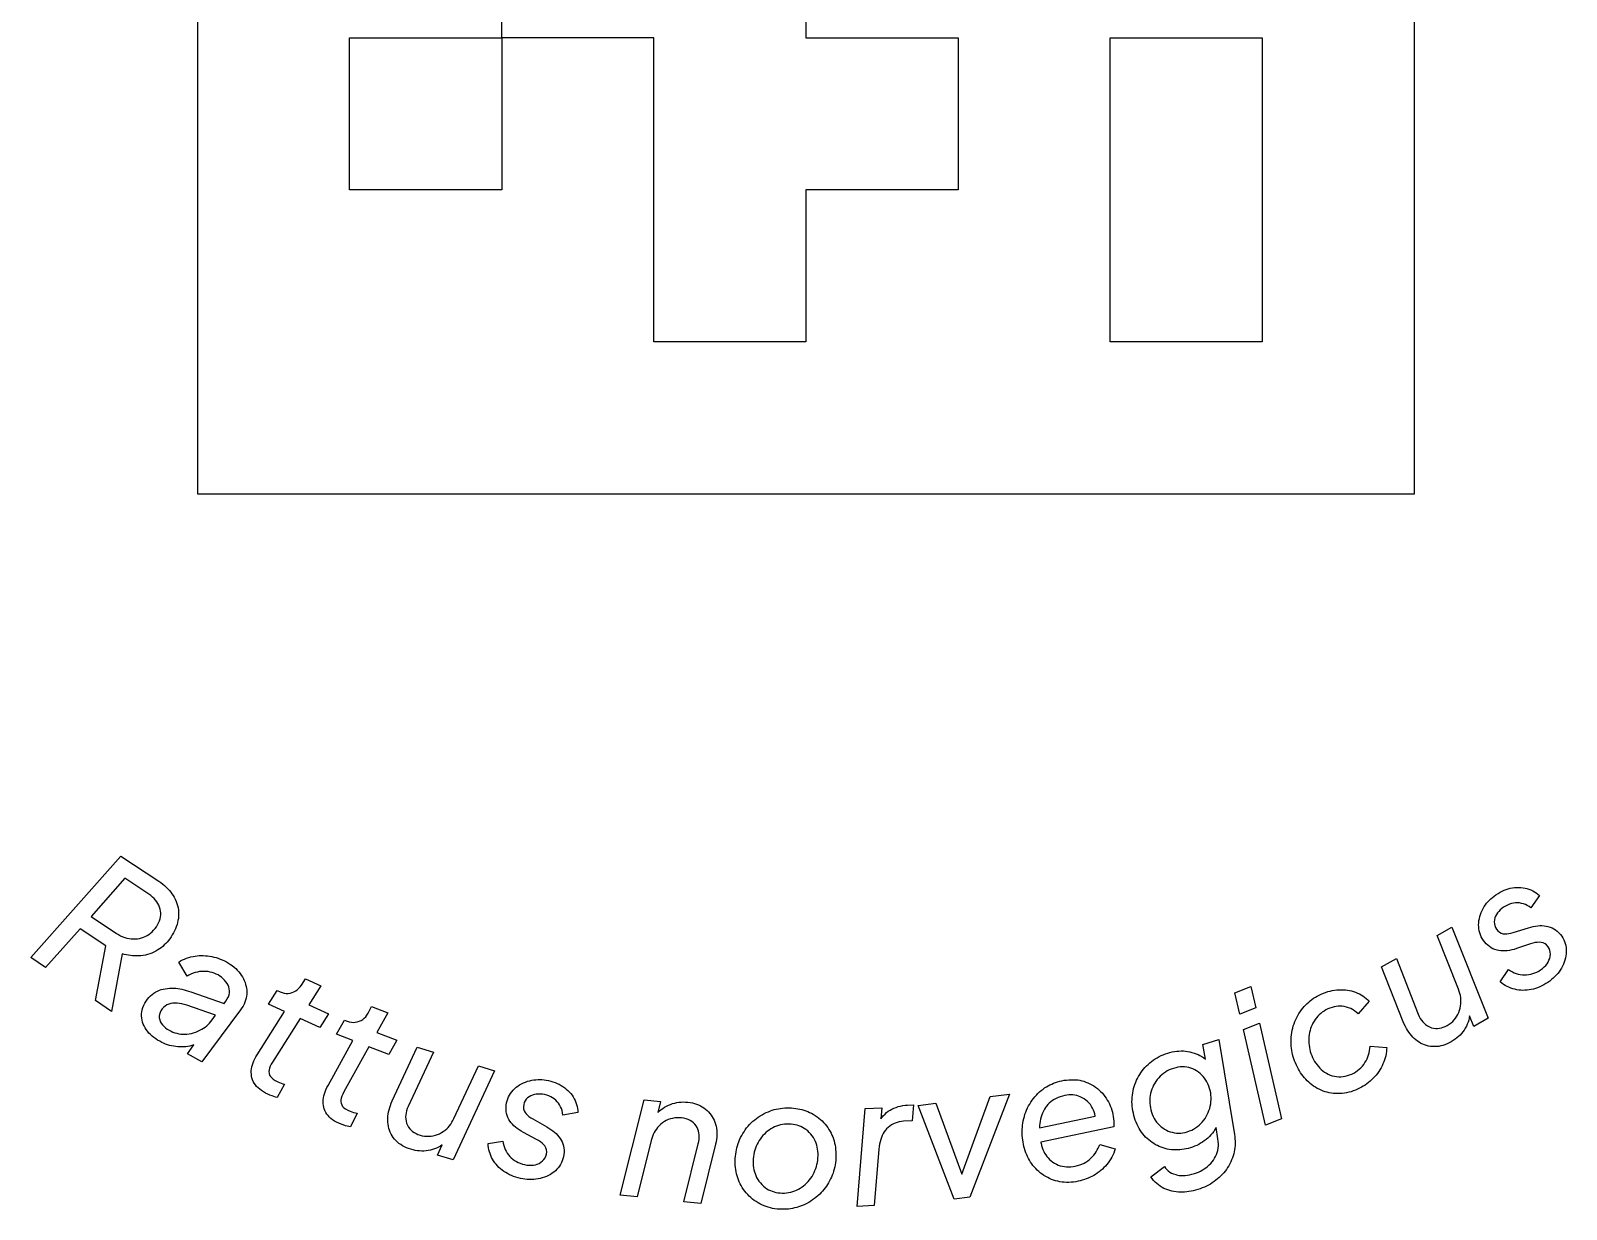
# Model space of a CAD drawing. Extents: x -21.5 to 21.5, y -22.6 to 22.4.
# Drawn here: x -13.25 to 13, y -22.63 to -2.48 of the extents above; entities that cross this region are included whole.
import ezdxf

# ---------------------------------------------------------------- set-up
doc = ezdxf.new("R2010")
doc.units = 0
doc.layers.add('TAG', color=7, linetype='Continuous')
doc.layers.add('TEXT', color=7, linetype='Continuous')

msp = doc.modelspace()

# ---------------------------------------------------------------- linework, layer by layer
at = {"layer": 'TAG'}
for points in [[(-10.4, 10.4), (-10.4, -10.4), (10.4, -10.4), (10.4, 10.4)], [(5.2, -2.6), (7.8, -2.6), (7.8, -7.8), (5.2, -7.8)]]:
    msp.add_lwpolyline(points, close=True, dxfattribs=at)
msp.add_lwpolyline([(0, 0), (0, -2.6), (2.6, -2.6), (2.6, -5.2), (0, -5.2), (0, -7.8), (-2.6, -7.8), (-2.6, -2.6), (-5.2, -2.6), (-5.2, -5.2), (-7.8, -5.2), (-7.8, -2.6), (-5.2, -2.6), (-5.2, 0)], dxfattribs=at)
at = {"layer": 'TEXT'}
for points in [[(-13.249, -18.329), (-11.707, -16.593), (-11.06, -17.024), (-11.025, -17.048), (-10.992, -17.073), (-10.961, -17.099), (-10.932, -17.125), (-10.905, -17.152), (-10.88, -17.18), (-10.856, -17.208), (-10.835, -17.237), (-10.815, -17.267), (-10.797, -17.298), (-10.779, -17.333), (-10.763, -17.368), (-10.75, -17.404), (-10.74, -17.44), (-10.731, -17.476), (-10.726, -17.513), (-10.722, -17.551), (-10.721, -17.589), (-10.723, -17.627), (-10.726, -17.662), (-10.732, -17.697), (-10.739, -17.731), (-10.749, -17.766), (-10.761, -17.801), (-10.775, -17.836), (-10.791, -17.871), (-10.809, -17.906), (-10.829, -17.941), (-10.851, -17.976), (-10.872, -18.006), (-10.895, -18.036), (-10.918, -18.063), (-10.942, -18.09), (-10.968, -18.114), (-10.994, -18.138), (-11.021, -18.16), (-11.049, -18.18), (-11.078, -18.199), (-11.111, -18.219), (-11.146, -18.236), (-11.181, -18.252), (-11.216, -18.265), (-11.253, -18.276), (-11.29, -18.286), (-11.328, -18.293), (-11.366, -18.298), (-11.401, -18.301), (-11.436, -18.302), (-11.471, -18.302), (-11.507, -18.3), (-11.543, -18.296), (-11.579, -18.29), (-11.615, -18.283), (-11.652, -18.274), (-11.688, -18.264), (-11.867, -19.25), (-12.144, -19.065), (-11.968, -18.126), (-12.404, -17.835), (-12.995, -18.499)], [(-12.217, -17.626), (-11.783, -17.915), (-11.747, -17.937), (-11.712, -17.956), (-11.676, -17.973), (-11.64, -17.986), (-11.604, -17.996), (-11.568, -18.004), (-11.531, -18.008), (-11.495, -18.01), (-11.46, -18.01), (-11.425, -18.006), (-11.39, -18.001), (-11.357, -17.992), (-11.324, -17.982), (-11.291, -17.968), (-11.26, -17.952), (-11.23, -17.933), (-11.202, -17.912), (-11.175, -17.888), (-11.149, -17.862), (-11.125, -17.833), (-11.102, -17.801), (-11.081, -17.767), (-11.064, -17.734), (-11.05, -17.7), (-11.039, -17.667), (-11.032, -17.633), (-11.028, -17.6), (-11.028, -17.566), (-11.03, -17.533), (-11.037, -17.5), (-11.046, -17.467), (-11.058, -17.435), (-11.074, -17.405), (-11.092, -17.375), (-11.114, -17.347), (-11.138, -17.32), (-11.165, -17.294), (-11.196, -17.269), (-11.229, -17.245), (-11.638, -16.973)], [(12.679, -18.753), (12.645, -18.775), (12.611, -18.795), (12.576, -18.814), (12.541, -18.83), (12.506, -18.844), (12.47, -18.857), (12.434, -18.867), (12.398, -18.876), (12.361, -18.882), (12.325, -18.887), (12.289, -18.889), (12.254, -18.89), (12.218, -18.888), (12.183, -18.885), (12.148, -18.879), (12.114, -18.872), (12.08, -18.863), (12.047, -18.851), (12.014, -18.838), (11.983, -18.823), (11.952, -18.807), (11.923, -18.788), (11.894, -18.767), (11.866, -18.745), (12.009, -18.532), (12.041, -18.554), (12.074, -18.572), (12.107, -18.588), (12.141, -18.601), (12.175, -18.611), (12.21, -18.618), (12.246, -18.623), (12.282, -18.625), (12.318, -18.624), (12.353, -18.62), (12.388, -18.614), (12.423, -18.604), (12.457, -18.592), (12.491, -18.577), (12.524, -18.559), (12.556, -18.539), (12.589, -18.515), (12.619, -18.489), (12.644, -18.463), (12.667, -18.435), (12.685, -18.406), (12.7, -18.376), (12.712, -18.345), (12.72, -18.309), (12.724, -18.273), (12.722, -18.239), (12.715, -18.206), (12.702, -18.174), (12.684, -18.144), (12.66, -18.114), (12.632, -18.092), (12.6, -18.077), (12.564, -18.069), (12.533, -18.067), (12.499, -18.069), (12.463, -18.074), (12.425, -18.083), (12.385, -18.096), (12.144, -18.176), (12.103, -18.189), (12.064, -18.199), (12.025, -18.207), (11.987, -18.212), (11.95, -18.215), (11.914, -18.216), (11.879, -18.213), (11.845, -18.209), (11.813, -18.202), (11.777, -18.191), (11.743, -18.177), (11.712, -18.161), (11.682, -18.142), (11.653, -18.119), (11.627, -18.094), (11.602, -18.066), (11.58, -18.035), (11.56, -18.005), (11.543, -17.973), (11.529, -17.941), (11.518, -17.908), (11.509, -17.874), (11.503, -17.84), (11.499, -17.805), (11.498, -17.769), (11.499, -17.733), (11.503, -17.698), (11.51, -17.662), (11.518, -17.627), (11.529, -17.592), (11.542, -17.557), (11.558, -17.523), (11.576, -17.488), (11.594, -17.458), (11.613, -17.429), (11.634, -17.401), (11.657, -17.374), (11.681, -17.348), (11.707, -17.323), (11.735, -17.3), (11.764, -17.277), (11.794, -17.255), (11.829, -17.233), (11.863, -17.213), (11.898, -17.195), (11.933, -17.179), (11.968, -17.165), (12.004, -17.154), (12.039, -17.145), (12.075, -17.138), (12.111, -17.133), (12.147, -17.13), (12.184, -17.13), (12.22, -17.131), (12.256, -17.135), (12.29, -17.141), (12.324, -17.149), (12.357, -17.159), (12.389, -17.172), (12.421, -17.186), (12.451, -17.203), (12.481, -17.222), (12.51, -17.243), (12.538, -17.266), (12.392, -17.481), (12.361, -17.458), (12.329, -17.439), (12.296, -17.423), (12.263, -17.411), (12.229, -17.402), (12.195, -17.396), (12.16, -17.394), (12.126, -17.395), (12.091, -17.399), (12.057, -17.406), (12.023, -17.417), (11.99, -17.431), (11.957, -17.448), (11.924, -17.469), (11.893, -17.492), (11.866, -17.515), (11.841, -17.54), (11.82, -17.566), (11.803, -17.593), (11.788, -17.621), (11.777, -17.651), (11.768, -17.685), (11.764, -17.719), (11.766, -17.751), (11.773, -17.783), (11.785, -17.813), (11.802, -17.843), (11.826, -17.872), (11.853, -17.895), (11.884, -17.911), (11.917, -17.921), (11.946, -17.924), (11.978, -17.923), (12.012, -17.919), (12.048, -17.912), (12.086, -17.901), (12.35, -17.819), (12.391, -17.807), (12.43, -17.798), (12.469, -17.79), (12.507, -17.786), (12.544, -17.783), (12.58, -17.783), (12.615, -17.786), (12.649, -17.79), (12.682, -17.797), (12.718, -17.808), (12.752, -17.821), (12.784, -17.838), (12.814, -17.857), (12.842, -17.879), (12.869, -17.905), (12.894, -17.933), (12.917, -17.964), (12.936, -17.994), (12.952, -18.025), (12.966, -18.057), (12.977, -18.09), (12.986, -18.123), (12.992, -18.158), (12.995, -18.192), (12.996, -18.228), (12.994, -18.264), (12.989, -18.3), (12.982, -18.335), (12.973, -18.371), (12.961, -18.406), (12.947, -18.441), (12.931, -18.476), (12.911, -18.511), (12.892, -18.542), (12.872, -18.571), (12.849, -18.6), (12.825, -18.628), (12.8, -18.655), (12.772, -18.681), (12.743, -18.706), (12.712, -18.73)], [(11.029, -19.769), (10.993, -19.789), (10.958, -19.805), (10.922, -19.819), (10.887, -19.831), (10.851, -19.84), (10.816, -19.847), (10.78, -19.851), (10.745, -19.852), (10.71, -19.852), (10.675, -19.848), (10.641, -19.843), (10.608, -19.834), (10.575, -19.824), (10.543, -19.811), (10.512, -19.796), (10.481, -19.778), (10.451, -19.758), (10.422, -19.735), (10.396, -19.713), (10.371, -19.689), (10.348, -19.662), (10.325, -19.635), (10.304, -19.605), (10.283, -19.573), (10.263, -19.54), (10.245, -19.505), (10.227, -19.468), (10.21, -19.429), (9.839, -18.489), (10.091, -18.346), (10.466, -19.298), (10.483, -19.335), (10.501, -19.369), (10.521, -19.4), (10.543, -19.428), (10.566, -19.453), (10.592, -19.475), (10.623, -19.498), (10.657, -19.515), (10.691, -19.529), (10.727, -19.538), (10.764, -19.542), (10.796, -19.541), (10.829, -19.538), (10.861, -19.531), (10.894, -19.52), (10.928, -19.506), (10.961, -19.488), (10.995, -19.467), (11.026, -19.445), (11.055, -19.42), (11.081, -19.393), (11.104, -19.364), (11.125, -19.333), (11.144, -19.3), (11.159, -19.266), (11.172, -19.231), (11.182, -19.195), (11.19, -19.157), (11.195, -19.118), (11.196, -19.083), (11.195, -19.049), (11.192, -19.014), (11.186, -18.979), (11.178, -18.943), (11.167, -18.907), (11.154, -18.871), (10.789, -17.949), (11.038, -17.807), (11.66, -19.368), (11.416, -19.507), (11.343, -19.328), (11.337, -19.365), (11.328, -19.401), (11.317, -19.436), (11.304, -19.47), (11.288, -19.504), (11.27, -19.537), (11.25, -19.568), (11.228, -19.598), (11.205, -19.627), (11.18, -19.654), (11.153, -19.68), (11.125, -19.704), (11.095, -19.727), (11.063, -19.749)], [(-11.045, -19.761), (-11.08, -19.741), (-11.113, -19.72), (-11.144, -19.697), (-11.174, -19.672), (-11.202, -19.646), (-11.228, -19.619), (-11.252, -19.59), (-11.275, -19.561), (-11.294, -19.53), (-11.311, -19.498), (-11.326, -19.466), (-11.337, -19.433), (-11.346, -19.399), (-11.352, -19.364), (-11.355, -19.328), (-11.355, -19.292), (-11.35, -19.256), (-11.343, -19.22), (-11.331, -19.183), (-11.316, -19.145), (-11.297, -19.107), (-11.276, -19.072), (-11.253, -19.04), (-11.229, -19.01), (-11.202, -18.982), (-11.173, -18.958), (-11.143, -18.935), (-11.11, -18.916), (-11.08, -18.901), (-11.049, -18.888), (-11.017, -18.877), (-10.984, -18.868), (-10.949, -18.861), (-10.914, -18.856), (-10.877, -18.853), (-10.84, -18.852), (-10.806, -18.853), (-10.771, -18.855), (-10.736, -18.859), (-10.7, -18.865), (-10.664, -18.872), (-10.627, -18.88), (-10.59, -18.89), (-10.552, -18.902), (-10.514, -18.915), (-9.945, -19.116), (-9.914, -19.073), (-9.89, -19.037), (-9.871, -19.002), (-9.858, -18.967), (-9.852, -18.933), (-9.851, -18.898), (-9.855, -18.864), (-9.864, -18.832), (-9.876, -18.801), (-9.892, -18.771), (-9.912, -18.742), (-9.935, -18.715), (-9.96, -18.69), (-9.987, -18.667), (-10.017, -18.646), (-10.048, -18.627), (-10.081, -18.611), (-10.115, -18.596), (-10.149, -18.585), (-10.183, -18.576), (-10.217, -18.569), (-10.252, -18.566), (-10.287, -18.565), (-10.322, -18.566), (-10.362, -18.57), (-10.401, -18.577), (-10.438, -18.587), (-10.474, -18.598), (-10.51, -18.613), (-10.544, -18.63), (-10.577, -18.649), (-10.719, -18.406), (-10.687, -18.387), (-10.654, -18.37), (-10.62, -18.354), (-10.585, -18.34), (-10.549, -18.328), (-10.512, -18.318), (-10.474, -18.309), (-10.44, -18.303), (-10.406, -18.299), (-10.371, -18.296), (-10.336, -18.295), (-10.3, -18.295), (-10.264, -18.297), (-10.228, -18.3), (-10.191, -18.305), (-10.154, -18.312), (-10.118, -18.32), (-10.081, -18.33), (-10.045, -18.341), (-10.01, -18.354), (-9.975, -18.369), (-9.94, -18.385), (-9.905, -18.403), (-9.87, -18.423), (-9.836, -18.445), (-9.804, -18.467), (-9.774, -18.491), (-9.746, -18.517), (-9.719, -18.543), (-9.695, -18.571), (-9.672, -18.599), (-9.65, -18.629), (-9.631, -18.66), (-9.614, -18.692), (-9.599, -18.723), (-9.586, -18.755), (-9.576, -18.788), (-9.568, -18.821), (-9.562, -18.855), (-9.558, -18.888), (-9.557, -18.923), (-9.558, -18.957), (-9.562, -18.991), (-9.568, -19.025), (-9.577, -19.059), (-9.589, -19.092), (-9.603, -19.126), (-9.62, -19.159), (-9.64, -19.191), (-9.663, -19.224), (-10.322, -20.113), (-10.572, -19.977), (-10.46, -19.823), (-10.495, -19.834), (-10.53, -19.843), (-10.566, -19.85), (-10.6, -19.854), (-10.634, -19.856), (-10.668, -19.857), (-10.702, -19.857), (-10.737, -19.854), (-10.771, -19.851), (-10.806, -19.846), (-10.841, -19.839), (-10.875, -19.83), (-10.91, -19.82), (-10.944, -19.808), (-10.978, -19.794), (-11.011, -19.779)], [(-9.196, -20.666), (-9.235, -20.647), (-9.271, -20.626), (-9.305, -20.604), (-9.336, -20.581), (-9.363, -20.557), (-9.388, -20.532), (-9.41, -20.505), (-9.429, -20.477), (-9.445, -20.448), (-9.458, -20.417), (-9.468, -20.386), (-9.474, -20.356), (-9.478, -20.325), (-9.48, -20.294), (-9.479, -20.263), (-9.475, -20.23), (-9.469, -20.198), (-9.46, -20.164), (-9.449, -20.131), (-9.436, -20.096), (-9.419, -20.061), (-9.4, -20.026), (-9.379, -19.99), (-8.911, -19.25), (-9.184, -19.125), (-9.035, -18.892), (-8.985, -18.915), (-8.951, -18.928), (-8.917, -18.937), (-8.884, -18.941), (-8.85, -18.941), (-8.816, -18.936), (-8.783, -18.928), (-8.75, -18.915), (-8.72, -18.898), (-8.693, -18.879), (-8.667, -18.855), (-8.644, -18.829), (-8.623, -18.799), (-8.555, -18.69), (-8.288, -18.811), (-8.494, -19.138), (-8.159, -19.29), (-8.308, -19.523), (-8.644, -19.371), (-9.117, -20.117), (-9.138, -20.152), (-9.155, -20.186), (-9.167, -20.219), (-9.175, -20.25), (-9.178, -20.28), (-9.175, -20.309), (-9.166, -20.337), (-9.151, -20.363), (-9.131, -20.387), (-9.103, -20.411), (-9.069, -20.433), (-9.028, -20.454), (-9, -20.466), (-8.97, -20.477), (-8.941, -20.487), (-8.912, -20.496), (-9.039, -20.721), (-9.067, -20.715), (-9.095, -20.707), (-9.124, -20.696), (-9.164, -20.68)], [(7.416, -19.294), (7.331, -18.93), (7.604, -18.825), (7.689, -19.189)], [(9.43, -20.58), (9.392, -20.596), (9.354, -20.61), (9.317, -20.623), (9.279, -20.633), (9.242, -20.642), (9.204, -20.648), (9.167, -20.653), (9.13, -20.656), (9.092, -20.656), (9.055, -20.655), (9.018, -20.652), (8.981, -20.647), (8.945, -20.641), (8.909, -20.632), (8.874, -20.622), (8.84, -20.611), (8.806, -20.597), (8.773, -20.582), (8.74, -20.565), (8.708, -20.546), (8.677, -20.526), (8.646, -20.504), (8.619, -20.483), (8.593, -20.46), (8.567, -20.436), (8.543, -20.411), (8.519, -20.385), (8.497, -20.357), (8.475, -20.328), (8.455, -20.298), (8.435, -20.267), (8.417, -20.235), (8.399, -20.202), (8.382, -20.167), (8.367, -20.131), (8.353, -20.096), (8.34, -20.06), (8.329, -20.025), (8.319, -19.989), (8.311, -19.953), (8.304, -19.917), (8.299, -19.881), (8.295, -19.845), (8.293, -19.808), (8.292, -19.768), (8.293, -19.728), (8.295, -19.689), (8.299, -19.65), (8.304, -19.611), (8.311, -19.573), (8.32, -19.535), (8.33, -19.498), (8.342, -19.461), (8.356, -19.424), (8.371, -19.389), (8.388, -19.354), (8.406, -19.32), (8.425, -19.287), (8.446, -19.255), (8.469, -19.224), (8.493, -19.194), (8.518, -19.164), (8.542, -19.138), (8.568, -19.114), (8.594, -19.09), (8.621, -19.068), (8.649, -19.046), (8.678, -19.026), (8.709, -19.007), (8.74, -18.988), (8.772, -18.971), (8.805, -18.955), (8.844, -18.939), (8.882, -18.924), (8.92, -18.912), (8.958, -18.901), (8.996, -18.892), (9.034, -18.886), (9.072, -18.881), (9.11, -18.879), (9.147, -18.878), (9.184, -18.879), (9.221, -18.882), (9.256, -18.886), (9.292, -18.892), (9.327, -18.9), (9.361, -18.91), (9.395, -18.922), (9.428, -18.935), (9.459, -18.95), (9.49, -18.967), (9.519, -18.985), (9.548, -19.005), (9.575, -19.027), (9.601, -19.05), (9.626, -19.075), (9.436, -19.29), (9.407, -19.263), (9.376, -19.24), (9.344, -19.219), (9.311, -19.201), (9.276, -19.187), (9.239, -19.175), (9.201, -19.167), (9.166, -19.162), (9.132, -19.16), (9.097, -19.161), (9.063, -19.165), (9.028, -19.171), (8.993, -19.181), (8.957, -19.193), (8.922, -19.207), (8.888, -19.224), (8.856, -19.243), (8.826, -19.262), (8.798, -19.284), (8.772, -19.307), (8.747, -19.332), (8.724, -19.359), (8.703, -19.387), (8.684, -19.417), (8.666, -19.448), (8.651, -19.479), (8.637, -19.511), (8.626, -19.544), (8.616, -19.578), (8.608, -19.612), (8.602, -19.647), (8.598, -19.683), (8.595, -19.719), (8.595, -19.756), (8.596, -19.792), (8.6, -19.828), (8.605, -19.864), (8.612, -19.9), (8.621, -19.935), (8.632, -19.97), (8.645, -20.005), (8.66, -20.039), (8.677, -20.074), (8.695, -20.107), (8.715, -20.137), (8.736, -20.166), (8.758, -20.194), (8.781, -20.219), (8.806, -20.243), (8.832, -20.264), (8.863, -20.287), (8.895, -20.307), (8.928, -20.323), (8.962, -20.338), (8.997, -20.349), (9.033, -20.358), (9.069, -20.364), (9.106, -20.367), (9.143, -20.367), (9.18, -20.364), (9.217, -20.357), (9.254, -20.348), (9.291, -20.336), (9.328, -20.321), (9.363, -20.303), (9.397, -20.283), (9.428, -20.262), (9.458, -20.238), (9.485, -20.213), (9.51, -20.185), (9.534, -20.156), (9.555, -20.125), (9.574, -20.093), (9.59, -20.06), (9.605, -20.026), (9.616, -19.991), (9.626, -19.956), (9.633, -19.919), (9.638, -19.882), (9.641, -19.845), (9.926, -19.865), (9.924, -19.901), (9.921, -19.937), (9.916, -19.972), (9.909, -20.008), (9.9, -20.043), (9.889, -20.077), (9.877, -20.112), (9.863, -20.146), (9.847, -20.18), (9.829, -20.214), (9.81, -20.246), (9.79, -20.278), (9.768, -20.309), (9.744, -20.339), (9.719, -20.368), (9.692, -20.397), (9.667, -20.421), (9.641, -20.445), (9.614, -20.467), (9.586, -20.489), (9.557, -20.509), (9.526, -20.528), (9.495, -20.546), (9.463, -20.564)], [(-10.091, -19.314), (-10.583, -19.145), (-10.625, -19.132), (-10.667, -19.122), (-10.706, -19.115), (-10.745, -19.11), (-10.782, -19.109), (-10.818, -19.111), (-10.852, -19.116), (-10.889, -19.126), (-10.923, -19.139), (-10.954, -19.158), (-10.981, -19.18), (-11.004, -19.207), (-11.024, -19.238), (-11.038, -19.269), (-11.047, -19.3), (-11.051, -19.33), (-11.051, -19.361), (-11.045, -19.391), (-11.034, -19.421), (-11.018, -19.451), (-10.999, -19.478), (-10.976, -19.504), (-10.948, -19.529), (-10.917, -19.551), (-10.882, -19.572), (-10.85, -19.588), (-10.818, -19.602), (-10.785, -19.614), (-10.752, -19.624), (-10.719, -19.631), (-10.686, -19.636), (-10.652, -19.638), (-10.618, -19.639), (-10.579, -19.637), (-10.541, -19.632), (-10.503, -19.625), (-10.466, -19.616), (-10.429, -19.603), (-10.392, -19.589), (-10.357, -19.572), (-10.326, -19.555), (-10.297, -19.537), (-10.269, -19.517), (-10.242, -19.496), (-10.217, -19.473), (-10.193, -19.448), (-10.171, -19.422), (-10.149, -19.395)], [(-7.944, -21.178), (-7.984, -21.162), (-8.022, -21.143), (-8.057, -21.124), (-8.089, -21.103), (-8.118, -21.08), (-8.144, -21.056), (-8.167, -21.031), (-8.188, -21.004), (-8.205, -20.976), (-8.22, -20.946), (-8.232, -20.915), (-8.24, -20.886), (-8.246, -20.856), (-8.25, -20.825), (-8.25, -20.793), (-8.249, -20.761), (-8.245, -20.728), (-8.238, -20.694), (-8.229, -20.659), (-8.217, -20.624), (-8.203, -20.588), (-8.187, -20.552), (-8.167, -20.515), (-7.744, -19.748), (-8.024, -19.64), (-7.889, -19.399), (-7.838, -19.418), (-7.804, -19.429), (-7.769, -19.436), (-7.736, -19.438), (-7.702, -19.436), (-7.669, -19.43), (-7.636, -19.419), (-7.604, -19.404), (-7.575, -19.386), (-7.548, -19.364), (-7.524, -19.34), (-7.503, -19.312), (-7.484, -19.281), (-7.422, -19.168), (-7.148, -19.273), (-7.335, -19.611), (-6.991, -19.743), (-7.126, -19.985), (-7.47, -19.853), (-7.899, -20.626), (-7.917, -20.662), (-7.932, -20.697), (-7.942, -20.731), (-7.948, -20.763), (-7.949, -20.793), (-7.944, -20.821), (-7.934, -20.848), (-7.918, -20.873), (-7.896, -20.897), (-7.867, -20.918), (-7.831, -20.938), (-7.789, -20.957), (-7.76, -20.967), (-7.73, -20.977), (-7.7, -20.985), (-7.671, -20.992), (-7.785, -21.225), (-7.812, -21.22), (-7.841, -21.214), (-7.87, -21.205), (-7.911, -21.19)], [(7.856, -21.192), (7.477, -19.557), (7.75, -19.452), (8.129, -21.088)], [(-6.753, -21.607), (-6.791, -21.594), (-6.828, -21.58), (-6.862, -21.564), (-6.895, -21.546), (-6.926, -21.527), (-6.956, -21.506), (-6.983, -21.483), (-7.008, -21.458), (-7.032, -21.432), (-7.053, -21.405), (-7.073, -21.376), (-7.09, -21.346), (-7.105, -21.315), (-7.117, -21.283), (-7.128, -21.25), (-7.136, -21.215), (-7.142, -21.18), (-7.146, -21.143), (-7.147, -21.109), (-7.146, -21.074), (-7.144, -21.039), (-7.139, -21.004), (-7.133, -20.968), (-7.124, -20.931), (-7.113, -20.894), (-7.101, -20.856), (-7.086, -20.818), (-7.069, -20.779), (-6.643, -19.863), (-6.365, -19.947), (-6.798, -20.874), (-6.813, -20.912), (-6.825, -20.948), (-6.834, -20.984), (-6.839, -21.019), (-6.841, -21.054), (-6.84, -21.087), (-6.835, -21.126), (-6.825, -21.162), (-6.811, -21.197), (-6.792, -21.229), (-6.77, -21.259), (-6.747, -21.282), (-6.723, -21.302), (-6.695, -21.321), (-6.664, -21.338), (-6.631, -21.352), (-6.595, -21.365), (-6.557, -21.375), (-6.519, -21.382), (-6.481, -21.385), (-6.444, -21.385), (-6.407, -21.383), (-6.37, -21.377), (-6.333, -21.367), (-6.298, -21.355), (-6.264, -21.341), (-6.23, -21.323), (-6.198, -21.302), (-6.166, -21.279), (-6.14, -21.256), (-6.115, -21.232), (-6.092, -21.205), (-6.071, -21.177), (-6.051, -21.146), (-6.032, -21.114), (-6.015, -21.079), (-5.597, -20.18), (-5.322, -20.264), (-6.027, -21.789), (-6.296, -21.707), (-6.217, -21.531), (-6.248, -21.552), (-6.279, -21.57), (-6.313, -21.587), (-6.347, -21.601), (-6.382, -21.612), (-6.418, -21.622), (-6.455, -21.629), (-6.491, -21.634), (-6.528, -21.637), (-6.565, -21.637), (-6.602, -21.636), (-6.639, -21.632), (-6.677, -21.626), (-6.715, -21.618)], [(6.698, -22.296), (6.659, -22.307), (6.62, -22.317), (6.582, -22.325), (6.545, -22.331), (6.508, -22.336), (6.471, -22.339), (6.435, -22.341), (6.4, -22.341), (6.365, -22.339), (6.327, -22.335), (6.29, -22.329), (6.254, -22.322), (6.219, -22.313), (6.185, -22.302), (6.152, -22.29), (6.12, -22.275), (6.09, -22.259), (6.057, -22.239), (6.025, -22.216), (5.996, -22.192), (5.968, -22.167), (5.943, -22.139), (5.919, -22.109), (5.897, -22.078), (6.127, -21.903), (6.146, -21.93), (6.168, -21.954), (6.193, -21.976), (6.221, -21.996), (6.251, -22.013), (6.284, -22.028), (6.32, -22.041), (6.35, -22.049), (6.381, -22.054), (6.413, -22.057), (6.447, -22.057), (6.483, -22.055), (6.52, -22.051), (6.558, -22.044), (6.598, -22.035), (6.639, -22.023), (6.675, -22.011), (6.709, -21.997), (6.743, -21.981), (6.775, -21.963), (6.807, -21.944), (6.837, -21.923), (6.866, -21.9), (6.893, -21.875), (6.919, -21.849), (6.942, -21.821), (6.964, -21.792), (6.983, -21.761), (7.001, -21.73), (7.016, -21.696), (7.029, -21.662), (7.039, -21.626), (7.046, -21.589), (7.049, -21.551), (7.049, -21.512), (7.047, -21.472), (7.041, -21.43), (7.01, -21.236), (6.991, -21.27), (6.97, -21.302), (6.947, -21.333), (6.923, -21.362), (6.896, -21.391), (6.868, -21.417), (6.839, -21.441), (6.809, -21.464), (6.778, -21.485), (6.746, -21.505), (6.713, -21.523), (6.679, -21.54), (6.644, -21.556), (6.608, -21.57), (6.571, -21.582), (6.534, -21.592), (6.498, -21.601), (6.462, -21.608), (6.425, -21.613), (6.389, -21.617), (6.353, -21.619), (6.317, -21.619), (6.282, -21.618), (6.246, -21.614), (6.21, -21.609), (6.175, -21.603), (6.14, -21.594), (6.105, -21.584), (6.072, -21.573), (6.039, -21.56), (6.007, -21.545), (5.976, -21.529), (5.945, -21.511), (5.916, -21.492), (5.887, -21.471), (5.859, -21.448), (5.832, -21.424), (5.806, -21.399), (5.781, -21.372), (5.757, -21.344), (5.735, -21.314), (5.714, -21.283), (5.695, -21.251), (5.677, -21.217), (5.66, -21.182), (5.644, -21.146), (5.63, -21.108), (5.617, -21.069), (5.606, -21.03), (5.596, -20.991), (5.588, -20.951), (5.582, -20.912), (5.577, -20.873), (5.575, -20.834), (5.573, -20.796), (5.574, -20.757), (5.576, -20.718), (5.58, -20.68), (5.586, -20.642), (5.593, -20.605), (5.601, -20.568), (5.612, -20.532), (5.623, -20.497), (5.637, -20.462), (5.652, -20.428), (5.668, -20.394), (5.686, -20.361), (5.706, -20.329), (5.726, -20.298), (5.748, -20.268), (5.771, -20.239), (5.795, -20.21), (5.821, -20.183), (5.848, -20.156), (5.876, -20.131), (5.906, -20.107), (5.936, -20.084), (5.968, -20.062), (6.001, -20.042), (6.035, -20.023), (6.07, -20.006), (6.107, -19.991), (6.144, -19.976), (6.183, -19.963), (6.222, -19.952), (6.261, -19.943), (6.3, -19.936), (6.338, -19.93), (6.376, -19.927), (6.414, -19.926), (6.451, -19.926), (6.488, -19.929), (6.524, -19.934), (6.561, -19.94), (6.597, -19.95), (6.633, -19.961), (6.668, -19.974), (6.702, -19.989), (6.735, -20.005), (6.767, -20.023), (6.798, -20.043), (6.828, -20.064), (6.784, -19.816), (7.058, -19.731), (7.324, -21.352), (7.329, -21.391), (7.333, -21.429), (7.335, -21.466), (7.336, -21.504), (7.334, -21.541), (7.331, -21.577), (7.326, -21.614), (7.319, -21.65), (7.311, -21.686), (7.301, -21.721), (7.288, -21.756), (7.275, -21.79), (7.26, -21.824), (7.243, -21.857), (7.226, -21.889), (7.207, -21.92), (7.186, -21.95), (7.165, -21.979), (7.142, -22.008), (7.117, -22.036), (7.092, -22.062), (7.065, -22.088), (7.037, -22.113), (7.008, -22.137), (6.977, -22.16), (6.946, -22.181), (6.914, -22.201), (6.88, -22.22), (6.846, -22.237), (6.81, -22.254), (6.774, -22.269), (6.736, -22.283)], [(6.518, -21.307), (6.556, -21.294), (6.593, -21.279), (6.627, -21.261), (6.66, -21.242), (6.692, -21.22), (6.721, -21.196), (6.749, -21.169), (6.775, -21.141), (6.799, -21.111), (6.821, -21.079), (6.841, -21.047), (6.859, -21.014), (6.875, -20.979), (6.889, -20.944), (6.901, -20.907), (6.911, -20.869), (6.918, -20.831), (6.923, -20.793), (6.926, -20.755), (6.926, -20.717), (6.923, -20.679), (6.918, -20.641), (6.91, -20.603), (6.899, -20.566), (6.886, -20.527), (6.871, -20.49), (6.853, -20.456), (6.834, -20.423), (6.812, -20.391), (6.789, -20.362), (6.763, -20.335), (6.736, -20.31), (6.708, -20.287), (6.678, -20.267), (6.647, -20.249), (6.614, -20.234), (6.581, -20.222), (6.546, -20.211), (6.51, -20.204), (6.473, -20.2), (6.436, -20.199), (6.398, -20.2), (6.359, -20.205), (6.32, -20.213), (6.28, -20.224), (6.244, -20.237), (6.209, -20.251), (6.176, -20.268), (6.144, -20.287), (6.113, -20.309), (6.084, -20.332), (6.056, -20.358), (6.029, -20.386), (6.005, -20.415), (5.982, -20.446), (5.962, -20.478), (5.943, -20.511), (5.927, -20.545), (5.913, -20.58), (5.901, -20.616), (5.891, -20.653), (5.884, -20.687), (5.879, -20.721), (5.877, -20.756), (5.876, -20.791), (5.878, -20.826), (5.882, -20.861), (5.888, -20.897), (5.896, -20.933), (5.906, -20.97), (5.919, -21.008), (5.935, -21.044), (5.952, -21.078), (5.971, -21.11), (5.993, -21.141), (6.017, -21.169), (6.042, -21.196), (6.07, -21.221), (6.099, -21.243), (6.129, -21.263), (6.16, -21.28), (6.192, -21.295), (6.226, -21.307), (6.261, -21.317), (6.297, -21.325), (6.333, -21.329), (6.369, -21.331), (6.406, -21.329), (6.443, -21.325), (6.48, -21.318)], [(-4.88, -22.105), (-4.919, -22.095), (-4.958, -22.084), (-4.995, -22.072), (-5.03, -22.057), (-5.065, -22.042), (-5.099, -22.024), (-5.131, -22.005), (-5.162, -21.985), (-5.192, -21.963), (-5.22, -21.94), (-5.247, -21.916), (-5.272, -21.89), (-5.295, -21.864), (-5.317, -21.836), (-5.337, -21.807), (-5.355, -21.777), (-5.372, -21.745), (-5.386, -21.714), (-5.399, -21.681), (-5.41, -21.648), (-5.419, -21.615), (-5.426, -21.58), (-5.43, -21.545), (-5.433, -21.509), (-5.181, -21.467), (-5.174, -21.505), (-5.165, -21.541), (-5.153, -21.576), (-5.139, -21.609), (-5.123, -21.641), (-5.105, -21.672), (-5.084, -21.701), (-5.06, -21.728), (-5.035, -21.754), (-5.008, -21.777), (-4.979, -21.798), (-4.948, -21.817), (-4.916, -21.833), (-4.882, -21.847), (-4.846, -21.859), (-4.809, -21.868), (-4.769, -21.876), (-4.73, -21.879), (-4.693, -21.88), (-4.658, -21.877), (-4.624, -21.871), (-4.592, -21.861), (-4.561, -21.848), (-4.529, -21.829), (-4.501, -21.807), (-4.477, -21.782), (-4.458, -21.754), (-4.444, -21.723), (-4.434, -21.689), (-4.429, -21.652), (-4.433, -21.616), (-4.444, -21.582), (-4.462, -21.55), (-4.483, -21.526), (-4.507, -21.503), (-4.536, -21.481), (-4.568, -21.459), (-4.605, -21.439), (-4.829, -21.32), (-4.866, -21.299), (-4.901, -21.277), (-4.934, -21.254), (-4.964, -21.23), (-4.991, -21.206), (-5.016, -21.18), (-5.039, -21.153), (-5.059, -21.125), (-5.076, -21.097), (-5.093, -21.064), (-5.106, -21.03), (-5.116, -20.995), (-5.123, -20.96), (-5.126, -20.925), (-5.126, -20.888), (-5.122, -20.851), (-5.116, -20.813), (-5.107, -20.778), (-5.095, -20.744), (-5.082, -20.712), (-5.066, -20.681), (-5.048, -20.651), (-5.027, -20.623), (-5.004, -20.596), (-4.979, -20.571), (-4.952, -20.547), (-4.923, -20.526), (-4.893, -20.506), (-4.862, -20.488), (-4.829, -20.471), (-4.794, -20.457), (-4.758, -20.445), (-4.721, -20.434), (-4.687, -20.426), (-4.653, -20.421), (-4.618, -20.417), (-4.583, -20.414), (-4.547, -20.414), (-4.511, -20.416), (-4.475, -20.419), (-4.439, -20.425), (-4.402, -20.432), (-4.362, -20.441), (-4.323, -20.453), (-4.287, -20.466), (-4.251, -20.48), (-4.217, -20.496), (-4.184, -20.514), (-4.153, -20.534), (-4.123, -20.555), (-4.095, -20.578), (-4.068, -20.602), (-4.043, -20.629), (-4.019, -20.656), (-3.997, -20.684), (-3.978, -20.713), (-3.96, -20.743), (-3.945, -20.774), (-3.932, -20.806), (-3.921, -20.839), (-3.912, -20.873), (-3.905, -20.907), (-3.9, -20.943), (-3.898, -20.979), (-4.154, -21.021), (-4.159, -20.983), (-4.167, -20.946), (-4.178, -20.912), (-4.192, -20.879), (-4.209, -20.849), (-4.228, -20.82), (-4.25, -20.793), (-4.275, -20.768), (-4.302, -20.746), (-4.331, -20.727), (-4.362, -20.71), (-4.395, -20.695), (-4.43, -20.683), (-4.468, -20.673), (-4.505, -20.667), (-4.541, -20.663), (-4.576, -20.662), (-4.61, -20.665), (-4.641, -20.671), (-4.672, -20.68), (-4.701, -20.692), (-4.732, -20.709), (-4.759, -20.729), (-4.781, -20.753), (-4.799, -20.78), (-4.813, -20.809), (-4.823, -20.842), (-4.828, -20.88), (-4.826, -20.915), (-4.816, -20.948), (-4.8, -20.979), (-4.782, -21.003), (-4.76, -21.025), (-4.734, -21.047), (-4.704, -21.068), (-4.669, -21.088), (-4.429, -21.223), (-4.392, -21.244), (-4.358, -21.267), (-4.326, -21.29), (-4.296, -21.314), (-4.269, -21.34), (-4.244, -21.366), (-4.222, -21.393), (-4.202, -21.42), (-4.184, -21.449), (-4.167, -21.482), (-4.154, -21.516), (-4.144, -21.551), (-4.137, -21.586), (-4.134, -21.622), (-4.133, -21.659), (-4.137, -21.696), (-4.143, -21.734), (-4.152, -21.769), (-4.164, -21.802), (-4.177, -21.834), (-4.193, -21.865), (-4.212, -21.894), (-4.232, -21.922), (-4.255, -21.948), (-4.281, -21.973), (-4.308, -21.996), (-4.337, -22.018), (-4.368, -22.037), (-4.4, -22.055), (-4.434, -22.071), (-4.469, -22.085), (-4.506, -22.097), (-4.544, -22.107), (-4.579, -22.114), (-4.615, -22.12), (-4.651, -22.123), (-4.688, -22.125), (-4.725, -22.125), (-4.763, -22.122), (-4.802, -22.118), (-4.841, -22.113)], [(4.653, -22.154), (4.612, -22.161), (4.572, -22.167), (4.532, -22.171), (4.493, -22.173), (4.454, -22.173), (4.416, -22.172), (4.378, -22.168), (4.341, -22.163), (4.304, -22.155), (4.268, -22.146), (4.233, -22.135), (4.198, -22.122), (4.164, -22.108), (4.132, -22.092), (4.1, -22.074), (4.069, -22.055), (4.039, -22.035), (4.01, -22.013), (3.982, -21.989), (3.954, -21.964), (3.928, -21.937), (3.903, -21.909), (3.881, -21.882), (3.86, -21.854), (3.841, -21.825), (3.822, -21.795), (3.805, -21.764), (3.789, -21.733), (3.774, -21.7), (3.761, -21.666), (3.748, -21.631), (3.737, -21.595), (3.727, -21.558), (3.719, -21.521), (3.712, -21.484), (3.706, -21.447), (3.701, -21.411), (3.698, -21.374), (3.697, -21.338), (3.696, -21.302), (3.697, -21.267), (3.699, -21.231), (3.703, -21.195), (3.708, -21.16), (3.714, -21.121), (3.723, -21.083), (3.733, -21.045), (3.744, -21.008), (3.757, -20.972), (3.772, -20.936), (3.788, -20.901), (3.806, -20.867), (3.825, -20.833), (3.845, -20.8), (3.867, -20.768), (3.89, -20.737), (3.914, -20.708), (3.939, -20.679), (3.966, -20.652), (3.993, -20.626), (4.022, -20.602), (4.052, -20.578), (4.08, -20.558), (4.109, -20.539), (4.139, -20.522), (4.17, -20.506), (4.201, -20.491), (4.234, -20.478), (4.268, -20.465), (4.302, -20.454), (4.338, -20.445), (4.374, -20.436), (4.415, -20.428), (4.456, -20.423), (4.496, -20.419), (4.535, -20.417), (4.573, -20.417), (4.61, -20.418), (4.647, -20.422), (4.683, -20.428), (4.718, -20.436), (4.752, -20.445), (4.785, -20.457), (4.821, -20.471), (4.855, -20.488), (4.889, -20.505), (4.921, -20.525), (4.951, -20.545), (4.981, -20.568), (5.009, -20.592), (5.036, -20.617), (5.062, -20.644), (5.086, -20.673), (5.109, -20.703), (5.131, -20.733), (5.151, -20.765), (5.169, -20.798), (5.186, -20.831), (5.201, -20.866), (5.215, -20.901), (5.227, -20.937), (5.237, -20.975), (5.246, -21.013), (5.252, -21.048), (5.257, -21.085), (5.26, -21.124), (5.262, -21.161), (5.262, -21.195), (5.262, -21.224), (4.014, -21.487), (4.016, -21.496), (4.018, -21.505), (4.027, -21.542), (4.038, -21.577), (4.05, -21.611), (4.064, -21.643), (4.08, -21.673), (4.098, -21.702), (4.117, -21.729), (4.139, -21.754), (4.165, -21.781), (4.192, -21.805), (4.22, -21.827), (4.25, -21.846), (4.282, -21.862), (4.314, -21.877), (4.348, -21.888), (4.383, -21.897), (4.418, -21.904), (4.454, -21.907), (4.491, -21.908), (4.527, -21.907), (4.565, -21.903), (4.602, -21.896), (4.643, -21.886), (4.681, -21.874), (4.718, -21.861), (4.753, -21.844), (4.785, -21.826), (4.816, -21.806), (4.845, -21.784), (4.872, -21.759), (4.897, -21.733), (4.92, -21.706), (4.942, -21.678), (4.962, -21.649), (4.98, -21.619), (4.997, -21.588), (5.012, -21.556), (5.025, -21.523), (5.285, -21.601), (5.274, -21.636), (5.261, -21.671), (5.246, -21.706), (5.229, -21.74), (5.21, -21.773), (5.188, -21.806), (5.165, -21.839), (5.142, -21.867), (5.119, -21.895), (5.094, -21.921), (5.067, -21.946), (5.039, -21.97), (5.01, -21.993), (4.979, -22.015), (4.947, -22.037), (4.918, -22.054), (4.888, -22.071), (4.857, -22.086), (4.825, -22.101), (4.792, -22.114), (4.759, -22.125), (4.724, -22.136), (4.689, -22.145)], [(2.532, -22.459), (1.916, -20.859), (2.219, -20.821), (2.663, -22.035), (3.151, -20.705), (3.482, -20.664), (2.804, -22.425)], [(3.994, -21.239), (4.942, -21.039), (4.936, -21.003), (4.927, -20.969), (4.915, -20.936), (4.9, -20.905), (4.883, -20.875), (4.861, -20.844), (4.838, -20.815), (4.812, -20.788), (4.785, -20.765), (4.755, -20.744), (4.724, -20.725), (4.69, -20.709), (4.659, -20.697), (4.628, -20.688), (4.596, -20.682), (4.563, -20.678), (4.529, -20.676), (4.495, -20.677), (4.46, -20.681), (4.424, -20.688), (4.384, -20.697), (4.346, -20.709), (4.31, -20.722), (4.276, -20.737), (4.244, -20.754), (4.214, -20.773), (4.186, -20.794), (4.16, -20.817), (4.136, -20.841), (4.114, -20.868), (4.094, -20.895), (4.075, -20.924), (4.059, -20.955), (4.044, -20.987), (4.032, -21.02), (4.021, -21.055), (4.012, -21.091), (4.005, -21.129), (3.999, -21.165), (3.995, -21.201)], [(-3.174, -22.39), (-2.765, -20.76), (-2.485, -20.79), (-2.53, -20.977), (-2.504, -20.952), (-2.476, -20.929), (-2.446, -20.907), (-2.416, -20.888), (-2.383, -20.87), (-2.349, -20.854), (-2.314, -20.839), (-2.279, -20.827), (-2.243, -20.817), (-2.206, -20.809), (-2.17, -20.803), (-2.132, -20.8), (-2.095, -20.798), (-2.056, -20.799), (-2.018, -20.802), (-1.978, -20.807), (-1.94, -20.815), (-1.903, -20.824), (-1.868, -20.835), (-1.834, -20.848), (-1.802, -20.864), (-1.771, -20.881), (-1.742, -20.9), (-1.714, -20.921), (-1.687, -20.944), (-1.663, -20.969), (-1.64, -20.994), (-1.619, -21.021), (-1.601, -21.05), (-1.584, -21.079), (-1.568, -21.111), (-1.555, -21.143), (-1.544, -21.177), (-1.534, -21.212), (-1.527, -21.248), (-1.523, -21.284), (-1.521, -21.322), (-1.521, -21.36), (-1.523, -21.399), (-1.528, -21.438), (-1.535, -21.479), (-1.544, -21.52), (-1.798, -22.536), (-2.087, -22.505), (-1.839, -21.514), (-1.83, -21.473), (-1.825, -21.435), (-1.823, -21.398), (-1.824, -21.362), (-1.828, -21.328), (-1.835, -21.296), (-1.845, -21.265), (-1.858, -21.236), (-1.875, -21.209), (-1.896, -21.18), (-1.92, -21.155), (-1.948, -21.133), (-1.978, -21.114), (-2.011, -21.098), (-2.047, -21.086), (-2.085, -21.076), (-2.127, -21.07), (-2.166, -21.067), (-2.205, -21.068), (-2.243, -21.071), (-2.28, -21.078), (-2.317, -21.088), (-2.352, -21.1), (-2.386, -21.116), (-2.419, -21.134), (-2.45, -21.156), (-2.48, -21.179), (-2.508, -21.206), (-2.534, -21.235), (-2.555, -21.262), (-2.574, -21.29), (-2.592, -21.321), (-2.608, -21.353), (-2.622, -21.386), (-2.635, -21.422), (-2.646, -21.459), (-2.885, -22.421)], [(-0.41, -22.633), (-0.451, -22.632), (-0.491, -22.629), (-0.53, -22.624), (-0.569, -22.617), (-0.607, -22.609), (-0.644, -22.599), (-0.68, -22.587), (-0.716, -22.573), (-0.751, -22.558), (-0.785, -22.541), (-0.819, -22.523), (-0.851, -22.502), (-0.883, -22.481), (-0.913, -22.458), (-0.941, -22.434), (-0.969, -22.409), (-0.995, -22.382), (-1.02, -22.354), (-1.043, -22.324), (-1.066, -22.293), (-1.087, -22.261), (-1.107, -22.228), (-1.124, -22.196), (-1.139, -22.164), (-1.153, -22.131), (-1.165, -22.097), (-1.176, -22.062), (-1.185, -22.027), (-1.193, -21.991), (-1.199, -21.954), (-1.203, -21.916), (-1.207, -21.878), (-1.208, -21.839), (-1.208, -21.799), (-1.207, -21.762), (-1.204, -21.724), (-1.2, -21.688), (-1.195, -21.651), (-1.188, -21.616), (-1.18, -21.58), (-1.17, -21.546), (-1.159, -21.511), (-1.147, -21.478), (-1.133, -21.444), (-1.116, -21.408), (-1.098, -21.373), (-1.079, -21.339), (-1.058, -21.306), (-1.036, -21.274), (-1.013, -21.243), (-0.988, -21.213), (-0.962, -21.184), (-0.934, -21.156), (-0.906, -21.129), (-0.876, -21.104), (-0.846, -21.079), (-0.814, -21.057), (-0.782, -21.036), (-0.748, -21.016), (-0.714, -20.997), (-0.678, -20.98), (-0.642, -20.964), (-0.608, -20.951), (-0.575, -20.939), (-0.54, -20.929), (-0.506, -20.921), (-0.47, -20.913), (-0.435, -20.908), (-0.399, -20.903), (-0.362, -20.9), (-0.325, -20.899), (-0.288, -20.899), (-0.249, -20.9), (-0.212, -20.903), (-0.175, -20.907), (-0.139, -20.913), (-0.103, -20.92), (-0.068, -20.928), (-0.034, -20.938), (-0.001, -20.949), (0.032, -20.962), (0.064, -20.977), (0.096, -20.992), (0.126, -21.009), (0.159, -21.03), (0.19, -21.051), (0.22, -21.074), (0.249, -21.098), (0.276, -21.123), (0.302, -21.149), (0.327, -21.177), (0.35, -21.206), (0.372, -21.237), (0.393, -21.269), (0.413, -21.302), (0.429, -21.333), (0.444, -21.365), (0.458, -21.397), (0.47, -21.431), (0.481, -21.465), (0.49, -21.5), (0.497, -21.536), (0.503, -21.572), (0.508, -21.61), (0.511, -21.648), (0.513, -21.686), (0.513, -21.726), (0.511, -21.763), (0.509, -21.801), (0.505, -21.838), (0.499, -21.874), (0.492, -21.91), (0.484, -21.945), (0.474, -21.98), (0.463, -22.014), (0.45, -22.048), (0.436, -22.082), (0.421, -22.114), (0.405, -22.146), (0.387, -22.178), (0.369, -22.208), (0.349, -22.238), (0.329, -22.266), (0.307, -22.294), (0.284, -22.322), (0.26, -22.348), (0.235, -22.374), (0.206, -22.401), (0.177, -22.427), (0.146, -22.451), (0.114, -22.474), (0.082, -22.496), (0.048, -22.516), (0.014, -22.535), (-0.021, -22.552), (-0.057, -22.568), (-0.091, -22.581), (-0.124, -22.593), (-0.158, -22.603), (-0.193, -22.611), (-0.228, -22.619), (-0.263, -22.624), (-0.299, -22.629), (-0.336, -22.632), (-0.372, -22.633)], [(0.876, -22.587), (1.014, -20.912), (1.298, -20.896), (1.281, -21.089), (1.303, -21.058), (1.326, -21.03), (1.352, -21.004), (1.379, -20.98), (1.408, -20.957), (1.439, -20.937), (1.471, -20.919), (1.505, -20.904), (1.54, -20.89), (1.576, -20.878), (1.614, -20.868), (1.654, -20.861), (1.695, -20.855), (1.737, -20.852), (1.839, -20.846), (1.815, -21.119), (1.67, -21.128), (1.632, -21.131), (1.595, -21.138), (1.56, -21.147), (1.526, -21.158), (1.494, -21.173), (1.463, -21.19), (1.434, -21.21), (1.407, -21.232), (1.38, -21.258), (1.359, -21.282), (1.339, -21.31), (1.321, -21.339), (1.304, -21.37), (1.29, -21.404), (1.278, -21.44), (1.267, -21.477), (1.258, -21.517), (1.251, -21.56), (1.246, -21.604), (1.169, -22.57)], [(-0.406, -22.356), (-0.368, -22.355), (-0.331, -22.352), (-0.295, -22.347), (-0.26, -22.34), (-0.226, -22.331), (-0.192, -22.319), (-0.16, -22.306), (-0.128, -22.29), (-0.097, -22.271), (-0.067, -22.251), (-0.039, -22.23), (-0.011, -22.207), (0.014, -22.182), (0.039, -22.156), (0.062, -22.129), (0.083, -22.1), (0.104, -22.07), (0.123, -22.038), (0.14, -22.005), (0.155, -21.972), (0.168, -21.938), (0.18, -21.903), (0.189, -21.867), (0.197, -21.831), (0.202, -21.793), (0.206, -21.756), (0.207, -21.717), (0.207, -21.679), (0.204, -21.642), (0.2, -21.605), (0.193, -21.57), (0.185, -21.536), (0.174, -21.503), (0.161, -21.472), (0.147, -21.441), (0.128, -21.407), (0.107, -21.376), (0.083, -21.346), (0.058, -21.319), (0.031, -21.294), (0.001, -21.27), (-0.03, -21.249), (-0.059, -21.233), (-0.089, -21.218), (-0.12, -21.206), (-0.152, -21.196), (-0.185, -21.188), (-0.22, -21.182), (-0.255, -21.178), (-0.291, -21.176), (-0.328, -21.177), (-0.365, -21.18), (-0.401, -21.184), (-0.435, -21.191), (-0.47, -21.201), (-0.503, -21.212), (-0.535, -21.226), (-0.567, -21.241), (-0.598, -21.259), (-0.628, -21.279), (-0.657, -21.3), (-0.684, -21.323), (-0.71, -21.347), (-0.734, -21.373), (-0.757, -21.4), (-0.779, -21.428), (-0.799, -21.458), (-0.818, -21.489), (-0.835, -21.521), (-0.851, -21.555), (-0.864, -21.589), (-0.875, -21.624), (-0.885, -21.659), (-0.892, -21.696), (-0.898, -21.733), (-0.901, -21.771), (-0.903, -21.81), (-0.902, -21.849), (-0.9, -21.886), (-0.895, -21.922), (-0.889, -21.957), (-0.88, -21.991), (-0.87, -22.024), (-0.857, -22.057), (-0.842, -22.088), (-0.823, -22.122), (-0.802, -22.153), (-0.779, -22.183), (-0.754, -22.211), (-0.727, -22.236), (-0.698, -22.26), (-0.666, -22.282), (-0.638, -22.298), (-0.608, -22.313), (-0.577, -22.326), (-0.545, -22.336), (-0.512, -22.344), (-0.478, -22.35), (-0.442, -22.354)]]:
    msp.add_lwpolyline(points, close=True, dxfattribs=at)

doc.saveas('drawing.dxf')
